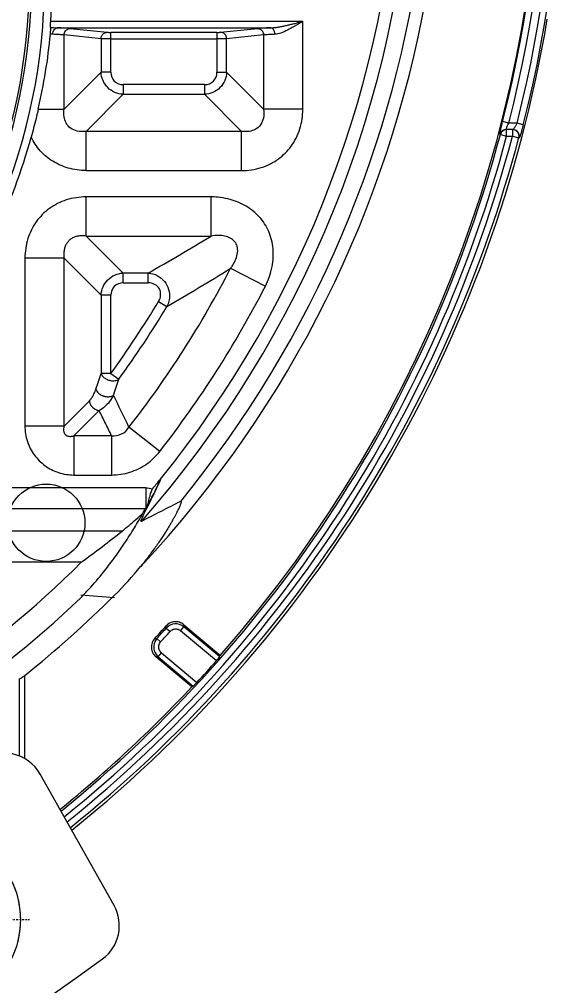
# Model space of a CAD drawing. Header units: millimetres. Extents: x 2432 to 4206, y 1282 to 1824.
# Drawn here: x 2863.2 to 2905.4, y 1474.6 to 1549.5 of the extents above; entities that cross this region are included whole.
import ezdxf

# ---------------------------------------------------------------- set-up
doc = ezdxf.new("R2010")
doc.units = ezdxf.units.MM
doc.linetypes.add('CENTER', pattern=[0.6, 0.375, -0.075, 0.075, -0.075])
doc.linetypes.add('HIDDEN', pattern=[0.2, 0.1, -0.1])
doc.layers.add('core', color=7, linetype='Continuous', lineweight=20)
doc.layers.add('screw', color=33, linetype='Continuous', lineweight=13)
doc.styles.add('TXT', font='txt.shx', dxfattribs={"bigfont": 'gbcbig.shx'})

# ---------------------------------------------------------------- blocks, each defined once
blk = doc.blocks.new('screw_m8_i')
at = {"layer": 'screw', "color": 1, "linetype": 'CENTER', "ltscale": 0.435384}
for p, q in [((0, -7.7), (0, 7.7)), ((-7.7, 0), (7.7, 0))]:
    blk.add_line(p, q, dxfattribs=at)
at = {"layer": 'screw', "color": 8, "linetype": 'HIDDEN', "ltscale": 0.435384}
blk.add_circle((0, 0), 7, dxfattribs=at)
at = {"layer": 'screw'}
blk.add_circle((0, 0), 4.5, dxfattribs=at)
at = {"layer": 'screw', "color": 6, "style": 'TXT'}
blk.add_text('M8', height=2.1, dxfattribs=at).set_placement((-1.82, -2.8))

msp = doc.modelspace()

# ---------------------------------------------------------------- linework, layer by layer
at = {"layer": 'core'}
for p, q in [((2885.193, 1549.387), (2865.623, 1549.387)), ((2866.123, 1548.885), (2882.688, 1548.885)), ((2867.134, 1548.831), (2870.007, 1548.539)), ((2878.804, 1548.539), (2881.677, 1548.831)), ((2885.193, 1542.564), (2885.193, 1549.387)), ((2869.532, 1548.037), (2866.659, 1548.329)), ((2866.659, 1542.564), (2866.659, 1548.329)), ((2869.532, 1548.037), (2869.532, 1545.437)), ((2878.519, 1548.532), (2870.292, 1548.532)), ((2870.292, 1545.437), (2870.292, 1548.532)), ((2870.292, 1548.03), (2878.519, 1548.03)), ((2878.519, 1548.532), (2878.519, 1545.437)), ((2882.152, 1548.329), (2879.279, 1548.037)), ((2879.279, 1545.437), (2879.279, 1548.037)), ((2882.152, 1548.329), (2882.152, 1542.564)), ((2866.659, 1542.564), (2869.532, 1545.437)), ((2870.285, 1545.437), (2869.532, 1545.437)), ((2878.519, 1545.437), (2879.279, 1545.437)), ((2879.279, 1545.437), (2882.152, 1542.564)), ((2877.568, 1544.487), (2871.242, 1544.487)), ((2871.242, 1544.487), (2871.242, 1543.726)), ((2877.568, 1544.479), (2877.568, 1543.726)), ((2871.242, 1543.726), (2868.369, 1540.853)), ((2871.242, 1543.726), (2877.568, 1543.726)), ((2880.441, 1540.853), (2877.568, 1543.726)), ((2864.656, 1542.564), (2866.659, 1542.564)), ((2885.193, 1542.564), (2882.152, 1542.564)), ((2901.185, 1541.489), (2900.701, 1541.612)), ((2901.822, 1541.489), (2901.185, 1541.489)), ((2902.306, 1541.366), (2901.822, 1541.489)), ((2880.441, 1540.853), (2868.369, 1540.853)), ((2868.369, 1537.813), (2868.369, 1540.853)), ((2880.441, 1537.813), (2880.441, 1540.853)), ((2900.496, 1540.617), (2900.529, 1540.617)), ((2900.529, 1540.617), (2901.011, 1540.489)), ((2901.508, 1540.989), (2900.979, 1540.989)), ((2901.011, 1540.489), (2901.011, 1540.989)), ((2901.475, 1540.989), (2901.475, 1540.489)), ((2901.011, 1540.489), (2901.475, 1540.489)), ((2901.475, 1540.489), (2901.958, 1540.361)), ((2868.369, 1537.813), (2880.441, 1537.813)), ((2878.065, 1535.77), (2868.369, 1535.77)), ((2868.369, 1532.729), (2868.369, 1535.77)), ((2878.065, 1532.729), (2878.065, 1535.77)), ((2868.369, 1532.729), (2878.065, 1532.729)), ((2868.369, 1532.729), (2871.242, 1529.856)), ((2866.659, 1531.019), (2863.618, 1531.019)), ((2863.618, 1531.019), (2863.618, 1517.996)), ((2869.532, 1528.146), (2866.659, 1531.019)), ((2866.659, 1517.996), (2866.659, 1531.019)), ((2879.585, 1530.235), (2882.288, 1528.841)), ((2873.178, 1529.856), (2871.242, 1529.856)), ((2871.242, 1529.103), (2871.242, 1529.856)), ((2873.178, 1529.096), (2873.178, 1529.856)), ((2871.242, 1529.096), (2873.178, 1529.096)), ((2870.292, 1528.146), (2869.532, 1528.146)), ((2869.532, 1528.146), (2869.532, 1522.069)), ((2870.292, 1522.069), (2870.292, 1528.146)), ((2874, 1527.652), (2874.644, 1527.265)), ((2870.292, 1522.069), (2869.532, 1522.069)), ((2870.292, 1522.069), (2870.907, 1521.621)), ((2866.659, 1517.996), (2868.621, 1519.958)), ((2869.381, 1519.198), (2867.419, 1517.236)), ((2866.659, 1517.996), (2863.618, 1517.996)), ((2874.097, 1516.028), (2871.697, 1517.896)), ((2870.348, 1517.236), (2867.419, 1517.236)), ((2867.419, 1517.236), (2867.419, 1514.195)), ((2870.348, 1517.236), (2870.348, 1514.195)), ((2867.419, 1514.195), (2870.348, 1514.195)), ((2872.994, 1513.196), (2843.177, 1513.196)), ((2840.175, 1511.601), (2872.993, 1511.601)), ((2871.161, 1509.842), (2859.618, 1509.842)), ((2861.244, 1507.449), (2868.02, 1507.449)), ((2870.581, 1504.669), (2867.966, 1504.874)), ((2874.594, 1502.322), (2874.582, 1502.486)), ((2874.594, 1502.322), (2874.887, 1502.059)), ((2875.706, 1502.116), (2875.96, 1502.418)), ((2875.948, 1502.583), (2878.789, 1500.199)), ((2875.948, 1502.583), (2875.96, 1502.418)), ((2878.737, 1500.087), (2875.96, 1502.418)), ((2878.49, 1499.781), (2875.706, 1502.116)), ((2873.696, 1501.512), (2873.867, 1501.522)), ((2874.157, 1501.255), (2873.867, 1501.522)), ((2873.958, 1500.101), (2873.786, 1500.09)), ((2876.571, 1497.754), (2873.786, 1500.09)), ((2873.958, 1500.101), (2874.212, 1500.403)), ((2873.958, 1500.101), (2876.679, 1497.818)), ((2874.212, 1500.403), (2876.961, 1498.095)), ((2863.617, 1492.193), (2863.617, 1498.654)), ((2863.184, 1498.377), (2863.184, 1492.402)), ((2870.538, 1480.796), (2864.801, 1490.993))]:
    msp.add_line(p, q, dxfattribs=at)
for points in [[(2900.688, 1540.895), (2900.823, 1540.964), (2900.979, 1540.989)], [(2901.508, 1540.989), (2901.646, 1540.97), (2901.773, 1540.913)]]:
    msp.add_lwpolyline(points, dxfattribs=at)
for centre, radius in [((2865.277, 1510.489), 3), ((2856.27, 1479.701), 7)]:
    msp.add_circle(centre, radius, dxfattribs=at)
for centre, radius, start, end in [((2809.281, 1566.489), 86.814, 316.84438, 88.8719), ((2809.281, 1566.489), 85.826, 320.71572, 88.869), ((2803.251, 1566.489), 100.5, 318.73061, 41.26939), ((2803.251, 1566.489), 101.074, 345.67967, 14.32033), ((2803.251, 1566.489), 101.691, 345.76839, 14.23161), ((2803.251, 1566.489), 102.191, 345.76839, 14.23161), ((2803.251, 1566.489), 100.575, 345.67967, 14.32033), ((2809.281, 1566.489), 84.503, 318.59014, 357.24672), ((2809.281, 1566.489), 83.513, 320.94649, 357.24672), ((2820.336, 1552.419), 44.794, 270, 359.99999), ((2820.336, 1552.419), 43.789, 270, 0), ((2820.336, 1552.419), 43.61, 270, 0), ((2820.336, 1552.419), 45.389, 356.16943, 358.11845), ((2803.251, 1566.489), 102.331, 308.71229, 350.46832), ((2820.335, 1552.734), 45.473, 347.07565, 354.53649), ((2803.251, 1566.489), 100.659, 308.87662, 345.10415), ((2900.979, 1540.49), 0.499, 90.02752, 165.17645), ((2901.012, 1540.49), 0.499, 90.02917, 165.18225), ((2901.475, 1540.489), 0.5, 345.1738, 89.95611), ((2820.336, 1552.419), 45.389, 334.36555, 344.64898), ((2803.251, 1566.489), 101.159, 308.82167, 345.10655), ((2803.251, 1566.489), 101.607, 308.77954, 345.1738), ((2803.251, 1566.489), 102.106, 308.72267, 345.17618), ((2901.506, 1540.489), 0.502, 345.23257, 359.98822), ((2787.326, 1681.506), 174.265, 299.51501, 301.37912), ((2809.281, 1566.489), 79.102, 322.09775, 332.72078), ((2787.335, 1678.158), 174.332, 300.05446, 301.94917), ((2809.281, 1566.489), 82.142, 322.09776, 332.7208), ((2809.281, 1566.489), 75.468, 323.94255, 329.06705), ((2809.281, 1566.489), 76.229, 323.94255, 329.0325), ((2717.302, 1571.618), 160.09, 341.50875, 341.97046), ((2719.344, 1571.443), 159.541, 341.33554, 341.80306), ((2560.896, 1369.403), 344.452, 25.53734, 25.99735), ((2810.088, 1565.831), 82.473, 320.34087, 320.94838), ((3099.572, 1067.729), 497.615, 116.73514, 117.12951), ((2846.973, 1526.997), 30.233, 328.57261, 329.3878), ((2813.734, 1581.988), 92.212, 306.06575, 308.51926), ((2809.281, 1566.489), 83.282, 272.79734, 314.85367), ((2849.421, 1526.137), 29.997, 314.86035, 320.63192), ((2809.281, 1566.489), 85.238, 272.79864, 313.50971), ((2809.281, 1566.489), 86.914, 308.6948, 314.85306), ((2803.251, 1566.489), 95.835, 317.31187, 318.09934), ((2803.251, 1566.489), 95.954, 317.38554, 318.03134), ((2875.328, 1501.644), 0.999, 50.76155, 137.27078), ((2803.251, 1566.489), 96.348, 317.38554, 318.03134), ((2803.251, 1566.489), 100.553, 317.14249, 318.43896), ((2803.251, 1566.489), 100.5, 308.88423, 316.84821), ((2862.012, 1489.424), 3.2, 29.3628, 127.32513), ((2867.75, 1479.227), 3.2, 306.46929, 29.3628), ((2803.251, 1566.489), 111.711, 233.55477, 306.46929)]:
    msp.add_arc(centre, radius, start, end, dxfattribs=at)
for centre, major_axis, start_param, end_param in [((2782.329, 1541.555), (70.393, 83.891), -1.291371, -1.290241), ((2824.656, 1591.999), (72.018, 85.827), -1.924674, -1.923543)]:
    msp.add_ellipse(centre, major_axis=major_axis, ratio=0.954809, start_param=start_param, end_param=end_param, dxfattribs=at)
for points, knots in [([(2865.601, 1548.405), (2865.608, 1548.473), (2865.617, 1548.603), (2865.621, 1548.778), (2865.618, 1548.885), (2865.614, 1548.931)], [0, 0, 0, 0, 0.391304, 0.738438, 1, 1, 1, 1]), ([(2865.614, 1548.931), (2865.61, 1548.968), (2865.609, 1549.058), (2865.613, 1549.21), (2865.619, 1549.325), (2865.623, 1549.387)], [0, 0, 0, 0, 0.243746, 0.591697, 1, 1, 1, 1]), ([(2865.614, 1548.931), (2865.657, 1548.925), (2865.826, 1548.901), (2865.996, 1548.887), (2866.122, 1548.885)], [0, 0, 0, 0, 0.258115, 1, 1, 1, 1]), ([(2865.784, 1548.382), (2865.785, 1548.444), (2865.805, 1548.567), (2865.884, 1548.768), (2866.029, 1548.881), (2866.123, 1548.885)], [0, 0, 0, 0, 0.285515, 0.567603, 1, 1, 1, 1]), ([(2867.134, 1548.831), (2867.051, 1548.839), (2866.854, 1548.854), (2866.517, 1548.871), (2866.263, 1548.88), (2866.123, 1548.885)], [0, 0, 0, 0, 0.247178, 0.583554, 1, 1, 1, 1]), ([(2866.668, 1548.424), (2866.679, 1548.48), (2866.722, 1548.589), (2866.86, 1548.764), (2867.028, 1548.83), (2867.134, 1548.831)], [0, 0, 0, 0, 0.257825, 0.520711, 1, 1, 1, 1]), ([(2882.688, 1548.885), (2882.548, 1548.88), (2882.293, 1548.871), (2881.956, 1548.854), (2881.76, 1548.839), (2881.677, 1548.831)], [0, 0, 0, 0, 0.416643, 0.753002, 1, 1, 1, 1]), ([(2881.677, 1548.831), (2881.695, 1548.831), (2881.75, 1548.827), (2881.839, 1548.803), (2881.92, 1548.76), (2881.975, 1548.717), (2882.011, 1548.682), (2882.044, 1548.644), (2882.085, 1548.585), (2882.12, 1548.511), (2882.137, 1548.45), (2882.142, 1548.424)], [0, 0, 0, 0, 0.079979, 0.248954, 0.410434, 0.487532, 0.561726, 0.63633, 0.714719, 0.88156, 1, 1, 1, 1]), ([(2882.688, 1548.885), (2882.743, 1548.885), (2882.889, 1548.893), (2883.13, 1548.919), (2883.412, 1548.965), (2883.703, 1549.022), (2883.998, 1549.087), (2884.295, 1549.158), (2884.593, 1549.232), (2884.892, 1549.309), (2885.092, 1549.361), (2885.193, 1549.387)], [0, 0, 0, 0, 0.064898, 0.17129, 0.283498, 0.40001, 0.518673, 0.637977, 0.757885, 0.878521, 1, 1, 1, 1]), ([(2883.027, 1548.382), (2883.026, 1548.401), (2883.023, 1548.459), (2883.007, 1548.551), (2882.977, 1548.638), (2882.947, 1548.697), (2882.924, 1548.735), (2882.897, 1548.77), (2882.859, 1548.812), (2882.802, 1548.856), (2882.738, 1548.88), (2882.699, 1548.884), (2882.688, 1548.885)], [0, 0, 0, 0, 0.085409, 0.26294, 0.424213, 0.497163, 0.564604, 0.629583, 0.694794, 0.823757, 0.949582, 1, 1, 1, 1]), ([(2885.193, 1549.387), (2884.955, 1549.243), (2884.562, 1549.009), (2883.996, 1548.699), (2883.521, 1548.473), (2883.182, 1548.395), (2883.027, 1548.382)], [0, 0, 0, 0, 0.345956, 0.571511, 0.805533, 1, 1, 1, 1]), ([(2865.784, 1548.382), (2865.764, 1548.383), (2865.724, 1548.386), (2865.663, 1548.393), (2865.622, 1548.401), (2865.601, 1548.405)], [0, 0, 0, 0, 0.320018, 0.653165, 1, 1, 1, 1]), ([(2866.659, 1548.329), (2866.541, 1548.342), (2866.249, 1548.363), (2865.958, 1548.376), (2865.784, 1548.382)], [0, 0, 0, 0, 0.405523, 1, 1, 1, 1]), ([(2866.659, 1548.329), (2866.659, 1548.339), (2866.659, 1548.361), (2866.663, 1548.393), (2866.666, 1548.414), (2866.668, 1548.424)], [0, 0, 0, 0, 0.3332, 0.666344, 1, 1, 1, 1]), ([(2869.532, 1548.037), (2869.533, 1548.123), (2869.577, 1548.296), (2869.756, 1548.488), (2869.925, 1548.538), (2870.007, 1548.539)], [0, 0, 0, 0, 0.340895, 0.67491, 1, 1, 1, 1]), ([(2870.292, 1548.03), (2870.185, 1548.029), (2869.988, 1548.028), (2869.734, 1548.031), (2869.588, 1548.033), (2869.532, 1548.037)], [0, 0, 0, 0, 0.423984, 0.776998, 1, 1, 1, 1]), ([(2870.007, 1548.539), (2870.028, 1548.537), (2870.081, 1548.535), (2870.176, 1548.533), (2870.25, 1548.532), (2870.292, 1548.532)], [0, 0, 0, 0, 0.218656, 0.559103, 1, 1, 1, 1]), ([(2878.519, 1548.532), (2878.559, 1548.532), (2878.631, 1548.533), (2878.726, 1548.535), (2878.781, 1548.537), (2878.804, 1548.539)], [0, 0, 0, 0, 0.418518, 0.764617, 1, 1, 1, 1]), ([(2879.279, 1548.037), (2879.223, 1548.033), (2879.077, 1548.031), (2878.824, 1548.028), (2878.626, 1548.029), (2878.519, 1548.03)], [0, 0, 0, 0, 0.222217, 0.574911, 1, 1, 1, 1]), ([(2879.279, 1548.037), (2879.278, 1548.123), (2879.233, 1548.295), (2879.055, 1548.488), (2878.886, 1548.538), (2878.804, 1548.539)], [0, 0, 0, 0, 0.340642, 0.673146, 1, 1, 1, 1]), ([(2882.152, 1548.329), (2882.152, 1548.339), (2882.151, 1548.361), (2882.148, 1548.393), (2882.144, 1548.414), (2882.142, 1548.424)], [0, 0, 0, 0, 0.333078, 0.666157, 1, 1, 1, 1]), ([(2883.027, 1548.382), (2882.987, 1548.381), (2882.784, 1548.373), (2882.492, 1548.359), (2882.24, 1548.339), (2882.152, 1548.329)], [0, 0, 0, 0, 0.134299, 0.697009, 1, 1, 1, 1]), ([(2871.242, 1543.726), (2871.02, 1543.736), (2870.578, 1543.838), (2870.021, 1544.219), (2869.643, 1544.776), (2869.541, 1545.216), (2869.532, 1545.437)], [0, 0, 0, 0, 0.252533, 0.50094, 0.748906, 1, 1, 1, 1]), ([(2879.279, 1545.437), (2879.269, 1545.215), (2879.167, 1544.773), (2878.787, 1544.215), (2878.229, 1543.837), (2877.789, 1543.736), (2877.568, 1543.726)], [0, 0, 0, 0, 0.252533, 0.50094, 0.748906, 1, 1, 1, 1]), ([(2864.656, 1542.562), (2864.6, 1542.32), (2864.485, 1541.838), (2864.3, 1541.118), (2864.171, 1540.641), (2864.106, 1540.403)], [0, 0, 0, 0, 0.334437, 0.66784, 1, 1, 1, 1]), ([(2868.369, 1540.853), (2868.142, 1540.821), (2867.714, 1540.82), (2867.147, 1541.062), (2866.787, 1541.481), (2866.623, 1542.007), (2866.631, 1542.372), (2866.659, 1542.564)], [0, 0, 0, 0, 0.240015, 0.434935, 0.625375, 0.797409, 1, 1, 1, 1]), ([(2880.441, 1537.813), (2880.694, 1537.813), (2881.212, 1537.85), (2881.973, 1538.026), (2882.684, 1538.319), (2883.308, 1538.704), (2883.842, 1539.162), (2884.301, 1539.697), (2884.69, 1540.327), (2884.984, 1541.044), (2885.156, 1541.803), (2885.193, 1542.316), (2885.193, 1542.564)], [0, 0, 0, 0, 0.101243, 0.207278, 0.311362, 0.408018, 0.499665, 0.591828, 0.689541, 0.794718, 0.900878, 1, 1, 1, 1]), ([(2882.152, 1542.564), (2882.184, 1542.336), (2882.185, 1541.909), (2881.944, 1541.342), (2881.524, 1540.981), (2880.998, 1540.818), (2880.633, 1540.826), (2880.441, 1540.853)], [0, 0, 0, 0, 0.240015, 0.434935, 0.625375, 0.797409, 1, 1, 1, 1]), ([(2900.496, 1540.617), (2900.494, 1540.617), (2900.49, 1540.627), (2900.491, 1540.652), (2900.497, 1540.711), (2900.514, 1540.803), (2900.538, 1540.926), (2900.57, 1541.072), (2900.624, 1541.305), (2900.669, 1541.487), (2900.701, 1541.612)], [0, 0, 0, 0, 0.006669, 0.022147, 0.081404, 0.175275, 0.299175, 0.448372, 0.618098, 1, 1, 1, 1]), ([(2900.979, 1540.989), (2900.956, 1540.989), (2901.032, 1541.135), (2901.057, 1541.249), (2901.14, 1541.411), (2901.185, 1541.489)], [0, 0, 0, 0, 0.12529, 0.502346, 1, 1, 1, 1]), ([(2901.508, 1540.989), (2901.515, 1540.989), (2901.531, 1541.005), (2901.555, 1541.033), (2901.589, 1541.081), (2901.628, 1541.143), (2901.673, 1541.217), (2901.74, 1541.332), (2901.789, 1541.425), (2901.822, 1541.489)], [0, 0, 0, 0, 0.033177, 0.100368, 0.198666, 0.323749, 0.471059, 0.635969, 1, 1, 1, 1]), ([(2902.306, 1541.366), (2902.289, 1541.3), (2902.256, 1541.173), (2902.205, 1540.988), (2902.157, 1540.819), (2902.112, 1540.671), (2902.072, 1540.548), (2902.042, 1540.462), (2902.021, 1540.411), (2902.009, 1540.385), (2902.001, 1540.37), (2901.994, 1540.361), (2901.991, 1540.361)], [0, 0, 0, 0, 0.19269, 0.375302, 0.543164, 0.691609, 0.815975, 0.911631, 0.947275, 0.974077, 0.991602, 1, 1, 1, 1]), ([(2902.008, 1540.489), (2902.008, 1540.554), (2901.977, 1540.688), (2901.835, 1540.909), (2901.632, 1540.989), (2901.508, 1540.989)], [0, 0, 0, 0, 0.254315, 0.518222, 1, 1, 1, 1]), ([(2868.369, 1537.813), (2867.9, 1537.813), (2866.988, 1537.94), (2865.76, 1538.481), (2864.758, 1539.306), (2864.291, 1540.023), (2864.106, 1540.403)], [0, 0, 0, 0, 0.268128, 0.518409, 0.758306, 1, 1, 1, 1]), ([(2868.369, 1535.77), (2867.851, 1535.76), (2866.836, 1535.618), (2865.478, 1534.936), (2864.433, 1533.881), (2863.766, 1532.53), (2863.626, 1531.528), (2863.618, 1531.019)], [0, 0, 0, 0, 0.208483, 0.404843, 0.600094, 0.795029, 1, 1, 1, 1]), ([(2882.288, 1528.841), (2882.519, 1529.324), (2882.876, 1530.277), (2882.946, 1531.754), (2882.618, 1533.11), (2881.871, 1534.261), (2880.807, 1535.104), (2879.515, 1535.65), (2878.563, 1535.758), (2878.065, 1535.77)], [0, 0, 0, 0, 0.162504, 0.304475, 0.442763, 0.579288, 0.712903, 0.848756, 1, 1, 1, 1]), ([(2868.369, 1532.729), (2868.255, 1532.746), (2868.035, 1532.761), (2867.722, 1532.73), (2867.447, 1532.649), (2867.212, 1532.527), (2867.016, 1532.366), (2866.857, 1532.168), (2866.736, 1531.933), (2866.657, 1531.66), (2866.627, 1531.349), (2866.642, 1531.132), (2866.659, 1531.019)], [0, 0, 0, 0, 0.119678, 0.228044, 0.32566, 0.415442, 0.501402, 0.587489, 0.677275, 0.774244, 0.88138, 1, 1, 1, 1]), ([(2879.995, 1530.946), (2880.061, 1531.112), (2880.15, 1531.441), (2880.132, 1531.931), (2879.923, 1532.339), (2879.563, 1532.603), (2879.128, 1532.748), (2878.618, 1532.797), (2878.259, 1532.762), (2878.066, 1532.729)], [0, 0, 0, 0, 0.158587, 0.29758, 0.425017, 0.549053, 0.683176, 0.82641, 1, 1, 1, 1]), ([(2879.586, 1530.234), (2879.643, 1530.31), (2879.749, 1530.463), (2879.887, 1530.701), (2879.962, 1530.864), (2879.995, 1530.946)], [0, 0, 0, 0, 0.344653, 0.678987, 1, 1, 1, 1]), ([(2869.532, 1528.146), (2869.541, 1528.368), (2869.644, 1528.809), (2870.024, 1529.367), (2870.581, 1529.745), (2871.021, 1529.847), (2871.242, 1529.856)], [0, 0, 0, 0, 0.252536, 0.500941, 0.748907, 1, 1, 1, 1]), ([(2873.177, 1529.856), (2873.422, 1529.84), (2873.908, 1529.707), (2874.484, 1529.246), (2874.819, 1528.607), (2874.86, 1528.133), (2874.835, 1527.904)], [0, 0, 0, 0, 0.258961, 0.514036, 0.756502, 1, 1, 1, 1]), ([(2874.835, 1527.904), (2874.827, 1527.831), (2874.803, 1527.684), (2874.738, 1527.47), (2874.678, 1527.333), (2874.644, 1527.266)], [0, 0, 0, 0, 0.329767, 0.662276, 1, 1, 1, 1]), ([(2869.532, 1522.069), (2869.559, 1521.984), (2869.665, 1521.822), (2869.896, 1521.645), (2870.176, 1521.529), (2870.378, 1521.5), (2870.477, 1521.5)], [0, 0, 0, 0, 0.228352, 0.481105, 0.744057, 1, 1, 1, 1]), ([(2870.477, 1521.5), (2870.531, 1521.5), (2870.636, 1521.509), (2870.783, 1521.548), (2870.869, 1521.594), (2870.907, 1521.621)], [0, 0, 0, 0, 0.36, 0.694121, 1, 1, 1, 1]), ([(2868.621, 1519.958), (2868.634, 1519.972), (2868.669, 1520.009), (2868.726, 1520.075), (2868.793, 1520.163), (2868.865, 1520.272), (2868.942, 1520.406), (2869.025, 1520.573), (2869.086, 1520.723), (2869.119, 1520.818), (2869.128, 1520.843)], [0, 0, 0, 0, 0.056621, 0.148085, 0.254374, 0.379376, 0.527888, 0.706104, 0.922623, 1, 1, 1, 1]), ([(2869.128, 1520.843), (2869.13, 1520.836), (2869.148, 1520.783), (2869.2, 1520.686), (2869.301, 1520.567), (2869.427, 1520.465), (2869.544, 1520.397), (2869.642, 1520.353), (2869.715, 1520.326), (2869.789, 1520.304), (2869.893, 1520.28), (2869.988, 1520.269), (2870.056, 1520.267), (2870.07, 1520.267)], [0, 0, 0, 0, 0.020882, 0.143773, 0.277696, 0.417739, 0.557489, 0.625353, 0.690991, 0.756629, 0.824491, 0.964232, 1, 1, 1, 1]), ([(2870.495, 1520.386), (2870.408, 1520.209), (2870.204, 1519.887), (2869.828, 1519.48), (2869.534, 1519.277), (2869.381, 1519.198)], [0, 0, 0, 0, 0.358358, 0.68691, 1, 1, 1, 1]), ([(2870.07, 1520.267), (2870.111, 1520.267), (2870.204, 1520.273), (2870.351, 1520.305), (2870.449, 1520.353), (2870.495, 1520.386)], [0, 0, 0, 0, 0.273319, 0.624028, 1, 1, 1, 1]), ([(2868.621, 1519.958), (2868.622, 1519.948), (2868.63, 1519.88), (2868.663, 1519.755), (2868.743, 1519.596), (2868.85, 1519.459), (2868.958, 1519.366), (2869.048, 1519.308), (2869.116, 1519.272), (2869.187, 1519.242), (2869.275, 1519.214), (2869.34, 1519.202), (2869.381, 1519.198)], [0, 0, 0, 0, 0.026687, 0.177791, 0.331625, 0.483202, 0.62785, 0.696498, 0.762222, 0.827521, 0.894843, 1, 1, 1, 1]), ([(2863.618, 1517.996), (2863.624, 1517.593), (2863.743, 1516.79), (2864.299, 1515.718), (2865.144, 1514.874), (2866.215, 1514.32), (2867.016, 1514.201), (2867.419, 1514.195)], [0, 0, 0, 0, 0.203555, 0.401999, 0.598657, 0.796886, 1, 1, 1, 1]), ([(2866.659, 1517.996), (2866.647, 1517.953), (2866.627, 1517.867), (2866.614, 1517.741), (2866.618, 1517.623), (2866.64, 1517.513), (2866.682, 1517.415), (2866.745, 1517.331), (2866.828, 1517.265), (2866.928, 1517.22), (2867.039, 1517.195), (2867.16, 1517.191), (2867.288, 1517.204), (2867.375, 1517.224), (2867.419, 1517.236)], [0, 0, 0, 0, 0.096239, 0.185649, 0.269316, 0.348021, 0.422242, 0.495485, 0.56993, 0.645966, 0.726082, 0.811192, 0.902123, 1, 1, 1, 1]), ([(2870.348, 1517.236), (2870.606, 1517.214), (2871.147, 1517.31), (2871.556, 1517.678), (2871.697, 1517.896)], [0, 0, 0, 0, 0.500002, 1, 1, 1, 1]), ([(2870.348, 1514.195), (2870.828, 1514.195), (2871.789, 1514.34), (2873.096, 1514.979), (2873.801, 1515.648), (2874.097, 1516.028)], [0, 0, 0, 0, 0.334759, 0.664989, 1, 1, 1, 1]), ([(2872.658, 1510.595), (2872.65, 1510.591), (2872.605, 1510.624), (2872.664, 1510.699), (2872.689, 1510.798), (2872.755, 1510.933), (2872.833, 1511.103), (2872.916, 1511.272), (2873, 1511.44), (2873.09, 1511.62), (2873.208, 1511.855), (2873.323, 1512.087), (2873.435, 1512.313), (2873.537, 1512.52), (2873.657, 1512.768), (2873.797, 1513.061), (2873.971, 1513.429), (2874.096, 1513.701), (2874.165, 1513.853)], [0, 0, 0, 0, 0.007999, 0.031854, 0.05998, 0.098994, 0.152937, 0.216723, 0.254093, 0.308653, 0.383563, 0.471821, 0.523814, 0.592717, 0.663037, 0.751695, 0.862126, 1, 1, 1, 1]), ([(2873.033, 1511.668), (2873.137, 1511.845), (2873.34, 1512.202), (2873.629, 1512.745), (2873.917, 1513.305), (2874.079, 1513.697), (2874.169, 1513.897)], [0, 0, 0, 0, 0.245932, 0.4921, 0.737429, 1, 1, 1, 1]), ([(2872.994, 1513.196), (2872.994, 1513.026), (2872.994, 1512.685), (2872.991, 1512.17), (2872.999, 1511.826), (2873.004, 1511.651)], [0, 0, 0, 0, 0.33068, 0.661152, 1, 1, 1, 1]), ([(2873.514, 1513.122), (2873.49, 1513.105), (2873.458, 1513.019), (2873.406, 1512.89), (2873.353, 1512.724), (2873.301, 1512.546), (2873.239, 1512.345), (2873.191, 1512.121), (2873.134, 1511.886), (2873.071, 1511.74), (2873.033, 1511.668)], [0, 0, 0, 0, 0.056991, 0.166223, 0.280463, 0.393927, 0.528707, 0.691485, 0.841214, 1, 1, 1, 1]), ([(2873.579, 1513.196), (2873.567, 1513.19), (2873.539, 1513.18), (2873.554, 1513.138), (2873.526, 1513.128), (2873.514, 1513.122)], [0, 0, 0, 0, 0.384641, 0.616273, 1, 1, 1, 1]), ([(2875.711, 1512.146), (2875.722, 1512.151), (2875.768, 1512.093), (2875.703, 1512.002), (2875.671, 1511.858), (2875.594, 1511.693), (2875.514, 1511.513), (2875.423, 1511.325), (2875.326, 1511.133), (2875.221, 1510.935), (2875.108, 1510.728), (2874.985, 1510.51), (2874.849, 1510.277), (2874.698, 1510.026), (2874.53, 1509.755), (2874.342, 1509.461), (2874.13, 1509.142), (2873.891, 1508.795), (2873.623, 1508.418), (2873.321, 1508.01), (2872.98, 1507.566), (2872.735, 1507.261), (2872.605, 1507.102)], [0, 0, 0, 0, 0.00636, 0.024492, 0.050486, 0.081291, 0.114872, 0.149831, 0.185679, 0.222891, 0.262044, 0.303743, 0.348605, 0.39726, 0.450333, 0.508452, 0.572256, 0.642383, 0.719467, 0.804142, 0.896818, 1, 1, 1, 1]), ([(2873.004, 1511.651), (2873.007, 1511.643), (2873.011, 1511.623), (2872.998, 1511.609), (2872.993, 1511.601)], [0, 0, 0, 0, 0.485125, 1, 1, 1, 1]), ([(2867.966, 1504.669), (2868.178, 1504.89), (2868.784, 1505.539), (2869.635, 1506.539), (2870.55, 1507.73), (2871.35, 1508.872), (2872.104, 1510.061), (2872.561, 1510.851), (2872.772, 1511.234)], [0, 0, 0, 0, 0.112511, 0.326624, 0.482544, 0.664595, 0.839127, 1, 1, 1, 1]), ([(2871.161, 1509.842), (2871.343, 1509.987), (2871.706, 1510.285), (2872.242, 1510.75), (2872.595, 1511.07), (2872.771, 1511.233)], [0, 0, 0, 0, 0.328124, 0.662028, 1, 1, 1, 1]), ([(2875.948, 1502.583), (2875.851, 1502.664), (2875.626, 1502.79), (2875.244, 1502.837), (2874.872, 1502.737), (2874.667, 1502.58), (2874.582, 1502.486)], [0, 0, 0, 0, 0.251928, 0.499919, 0.747766, 1, 1, 1, 1]), ([(2874.887, 1502.059), (2874.957, 1502.131), (2875.128, 1502.251), (2875.442, 1502.272), (2875.628, 1502.178), (2875.706, 1502.116)], [0, 0, 0, 0, 0.336089, 0.666024, 1, 1, 1, 1]), ([(2873.696, 1501.512), (2873.605, 1501.414), (2873.463, 1501.181), (2873.407, 1500.78), (2873.514, 1500.388), (2873.684, 1500.175), (2873.786, 1500.09)], [0, 0, 0, 0, 0.252073, 0.499915, 0.74772, 1, 1, 1, 1]), ([(2873.867, 1501.522), (2873.78, 1501.425), (2873.642, 1501.19), (2873.592, 1500.786), (2873.697, 1500.396), (2873.861, 1500.184), (2873.958, 1500.101)], [0, 0, 0, 0, 0.248688, 0.503428, 0.756375, 1, 1, 1, 1]), ([(2874.212, 1500.403), (2874.136, 1500.469), (2874.011, 1500.65), (2873.988, 1500.978), (2874.089, 1501.176), (2874.157, 1501.255)], [0, 0, 0, 0, 0.323556, 0.667464, 1, 1, 1, 1]), ([(2878.49, 1499.781), (2878.53, 1499.825), (2878.6, 1499.906), (2878.681, 1500.009), (2878.727, 1500.065), (2878.737, 1500.087)], [0, 0, 0, 0, 0.455576, 0.813469, 1, 1, 1, 1]), ([(2863.184, 1498.377), (2863.224, 1498.39), (2863.314, 1498.437), (2863.458, 1498.531), (2863.562, 1498.61), (2863.617, 1498.654)], [0, 0, 0, 0, 0.2422, 0.589708, 1, 1, 1, 1]), ([(2876.679, 1497.818), (2876.7, 1497.83), (2876.752, 1497.882), (2876.847, 1497.973), (2876.92, 1498.051), (2876.961, 1498.095)], [0, 0, 0, 0, 0.187603, 0.545702, 1, 1, 1, 1])]:
    msp.add_open_spline(points, degree=3, knots=knots, dxfattribs=at)
for points in [[(2870.285, 1545.437), (2870.285, 1545.182), (2870.483, 1544.677), (2870.987, 1544.479), (2871.242, 1544.479)], [(2877.568, 1544.479), (2877.823, 1544.479), (2878.328, 1544.677), (2878.526, 1545.182), (2878.526, 1545.437)], [(2901.958, 1540.361), (2901.969, 1540.361), (2901.977, 1540.348), (2901.987, 1540.348)], [(2871.242, 1529.103), (2870.987, 1529.103), (2870.483, 1528.905), (2870.285, 1528.401), (2870.285, 1528.146)], [(2874, 1527.652), (2874.184, 1527.958), (2874.248, 1528.752), (2873.534, 1529.105), (2873.178, 1529.105)], [(2870.348, 1517.236), (2870.187, 1517.563), (2869.863, 1518.216), (2869.543, 1518.871), (2869.381, 1519.198)], [(2872.994, 1513.196), (2873.171, 1513.196), (2873.347, 1513.174), (2873.514, 1513.122)]]:
    msp.add_open_spline(points, degree=3, dxfattribs=at)

# ---------------------------------------------------------------- block references
msp.add_blockref('screw_m8_i', (2856.27, 1479.701), dxfattribs=at)

doc.saveas('drawing.dxf')
